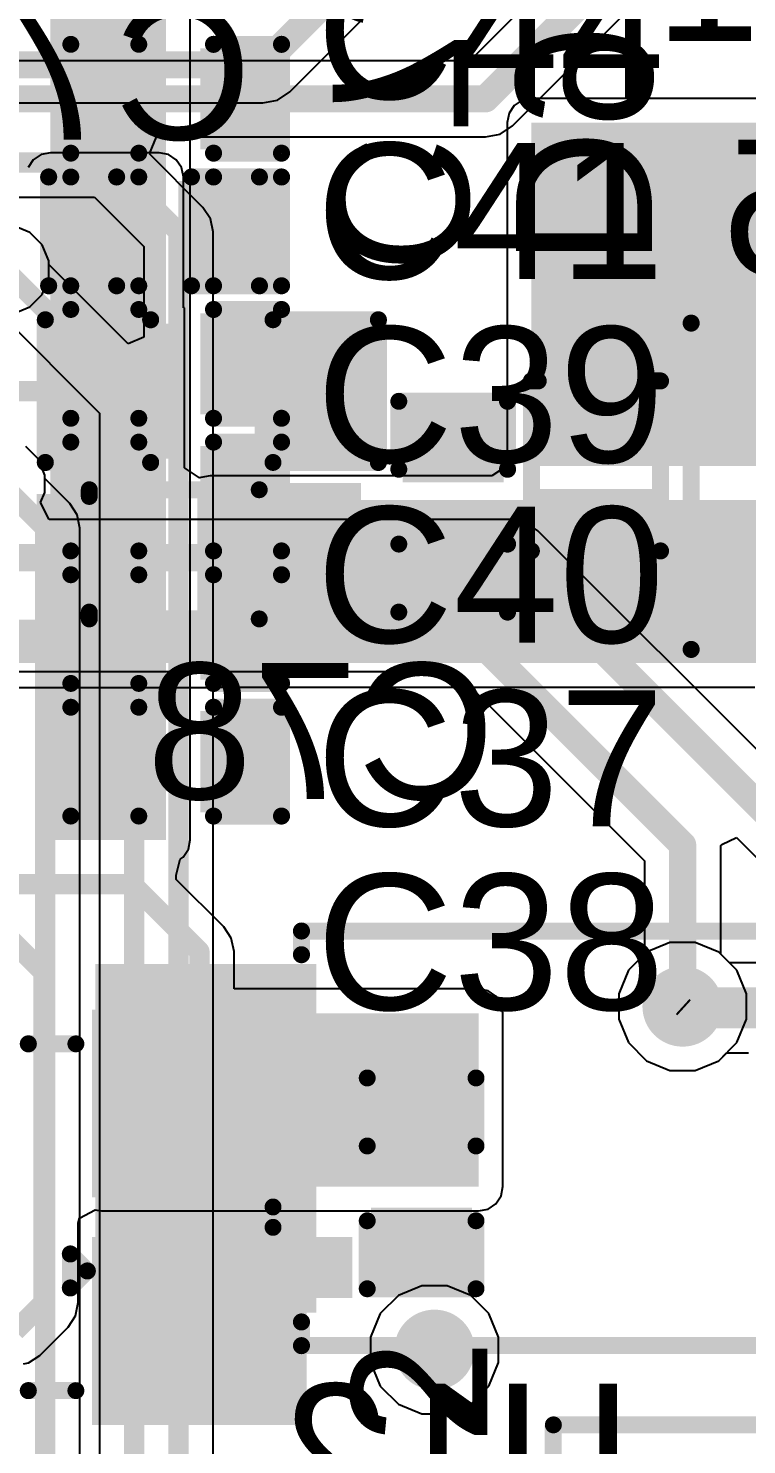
# Model space of a CAD drawing. Header units: inches. Extents: x 0 to 5376, y 0 to 5416.
# Drawn here: x 40.56 to 45.93, y 15.22 to 25.8 of the extents above; entities that cross this region are included whole.
import ezdxf

# ---------------------------------------------------------------- set-up
doc = ezdxf.new("R2010")
doc.units = ezdxf.units.IN
for name, color, linetype in [('Bottom Layer', 5, 'Continuous'), ('Bottom Overlay', 54, 'Continuous'), ('Bottom Paste', 16, 'Continuous'), ('Bottom Solder', 6, 'Continuous'), ('Layer 1', 16, 'Continuous'), ('Layer 2', 76, 'Continuous'), ('Top Layer', 1, 'Continuous'), ('Top Overlay', 2, 'Continuous'), ('Top Paste', 8, 'Continuous'), ('Top Solder', 216, 'Continuous'), ('Via Holes', 16, 'Continuous')]:
    doc.layers.add(name, color=color, linetype=linetype)
doc.styles.add('Arial', font='', dxfattribs={"height": 0.2})
doc.styles.get('Arial').set_extended_font_data('Arial')

msp = doc.modelspace()

# ---------------------------------------------------------------- hatches: boundary and pattern name
at = {"layer": 'Bottom Layer'}
for points in [[(49.784, 25.095), (44.323, 25.095), (44.323, 22.53), (49.784, 22.53)], [(41.542, 24.689), (40.729, 24.689), (40.729, 21.438), (41.542, 21.438)], [(40.805, 23.965), (40.805, 24.6), (41.262, 24.6), (41.262, 23.965)], [(41.745, 23.965), (41.745, 24.6), (42.202, 24.6), (42.202, 23.965)], [(41.554, 23.534), (41.554, 22.645), (40.792, 22.645), (40.792, 23.534)], [(43.078, 23.534), (43.078, 22.645), (42.316, 22.645), (42.316, 23.534)], [(45.606, 23.521), (46.495, 23.521), (46.495, 22.759), (45.606, 22.759)], [(45.156, 23.456), (45.156, 22.856), (44.456, 22.856), (44.456, 23.456)], [(44.056, 22.467), (43.421, 22.467), (43.421, 22.924), (44.056, 22.924)], [(44.641, 22.276), (41.923, 22.276), (41.923, 21.057), (44.641, 21.057)], [(47.892, 22.276), (44.323, 22.276), (44.323, 21.057), (47.892, 21.057)], [(45.156, 22.256), (45.156, 21.656), (44.456, 21.656), (44.456, 22.256)], [(40.729, 22.22), (41.329, 22.22), (41.329, 21.52), (40.729, 21.52)], [(41.929, 22.22), (42.529, 22.22), (42.529, 21.52), (41.929, 21.52)], [(44.056, 21.527), (43.421, 21.527), (43.421, 21.984), (44.056, 21.984)], [(45.606, 21.997), (46.495, 21.997), (46.495, 21.235), (45.606, 21.235)], [(41.165, 18.706), (42.615, 18.706), (42.615, 18.256), (41.165, 18.256)], [(41.165, 18.056), (42.615, 18.056), (42.615, 17.606), (41.165, 17.606)], [(41.165, 17.406), (42.615, 17.406), (42.615, 16.956), (41.165, 16.956)], [(41.165, 16.756), (42.615, 16.756), (42.615, 16.306), (41.165, 16.306)]]:
    msp.add_hatch(color=5, dxfattribs=at).paths.add_polyline_path(points)
h = msp.add_hatch(color=5, dxfattribs=at)
edge = h.paths.add_edge_path()
edge.add_arc((45.453, 18.491), 0.3, 0, 360)
h = msp.add_hatch(color=5, dxfattribs=at)
edge = h.paths.add_edge_path()
edge.add_arc((43.599, 15.926), 0.3, 0, 360)
at = {"layer": 'Bottom Overlay'}
for points in [[(42.289, 22.225), (43.051, 22.225), (43.051, 22.403), (42.289, 22.403)], [(42.569, 21.489), (43.051, 21.489), (43.051, 22.251), (42.569, 22.251)], [(44.272, 21.895), (44.272, 21.133), (44.45, 21.133), (44.45, 21.895)], [(45.161, 21.895), (45.161, 21.133), (45.339, 21.133), (45.339, 21.895)], [(44.425, 21.616), (44.425, 21.133), (45.187, 21.133), (45.187, 21.616)], [(42.289, 21.336), (43.051, 21.336), (43.051, 21.514), (42.289, 21.514)], [(42.706, 16.312), (42.986, 16.312), (42.986, 16.769), (42.706, 16.769)]]:
    msp.add_hatch(color=54, dxfattribs=at).paths.add_polyline_path(points)
at = {"layer": 'Bottom Paste'}
for points in [[(40.805, 23.965), (40.805, 24.6), (41.262, 24.6), (41.262, 23.965)], [(41.745, 23.965), (41.745, 24.6), (42.202, 24.6), (42.202, 23.965)], [(41.554, 23.534), (41.554, 22.645), (40.792, 22.645), (40.792, 23.534)], [(43.078, 23.534), (43.078, 22.645), (42.316, 22.645), (42.316, 23.534)], [(45.606, 23.521), (46.495, 23.521), (46.495, 22.759), (45.606, 22.759)], [(45.156, 23.456), (45.156, 22.856), (44.456, 22.856), (44.456, 23.456)], [(44.056, 22.467), (43.421, 22.467), (43.421, 22.924), (44.056, 22.924)], [(45.156, 22.256), (45.156, 21.656), (44.456, 21.656), (44.456, 22.256)], [(40.729, 22.22), (41.329, 22.22), (41.329, 21.52), (40.729, 21.52)], [(41.929, 22.22), (42.529, 22.22), (42.529, 21.52), (41.929, 21.52)], [(44.056, 21.527), (43.421, 21.527), (43.421, 21.984), (44.056, 21.984)], [(45.606, 21.997), (46.495, 21.997), (46.495, 21.235), (45.606, 21.235)], [(41.165, 18.706), (42.615, 18.706), (42.615, 18.256), (41.165, 18.256)], [(41.165, 18.056), (42.615, 18.056), (42.615, 17.606), (41.165, 17.606)], [(41.165, 17.406), (42.615, 17.406), (42.615, 16.956), (41.165, 16.956)], [(41.165, 16.756), (42.615, 16.756), (42.615, 16.306), (41.165, 16.306)]]:
    msp.add_hatch(color=16, dxfattribs=at).paths.add_polyline_path(points)
at = {"layer": 'Bottom Solder'}
for points in [[(40.745, 23.905), (40.745, 24.66), (41.322, 24.66), (41.322, 23.905)], [(41.685, 23.905), (41.685, 24.66), (42.262, 24.66), (42.262, 23.905)], [(45.504, 23.622), (46.596, 23.622), (46.596, 22.657), (45.504, 22.657)], [(41.614, 23.594), (41.614, 22.585), (40.732, 22.585), (40.732, 23.594)], [(43.138, 23.594), (43.138, 22.585), (42.256, 22.585), (42.256, 23.594)], [(45.257, 23.557), (45.257, 22.754), (44.354, 22.754), (44.354, 23.557)], [(44.116, 22.407), (43.361, 22.407), (43.361, 22.984), (44.116, 22.984)], [(45.257, 22.357), (45.257, 21.554), (44.354, 21.554), (44.354, 22.357)], [(40.627, 22.321), (41.43, 22.321), (41.43, 21.418), (40.627, 21.418)], [(41.827, 22.321), (42.63, 22.321), (42.63, 21.418), (41.827, 21.418)], [(44.116, 21.467), (43.361, 21.467), (43.361, 22.044), (44.116, 22.044)], [(45.504, 22.098), (46.596, 22.098), (46.596, 21.133), (45.504, 21.133)], [(41.064, 18.808), (42.717, 18.808), (42.717, 18.154), (41.064, 18.154)], [(41.064, 18.158), (42.717, 18.158), (42.717, 17.504), (41.064, 17.504)], [(41.064, 17.508), (42.717, 17.508), (42.717, 16.854), (41.064, 16.854)], [(41.064, 16.858), (42.717, 16.858), (42.717, 16.204), (41.064, 16.204)]]:
    msp.add_hatch(color=6, dxfattribs=at).paths.add_polyline_path(points)
at = {"layer": 'Layer 1'}
h = msp.add_hatch(color=16, dxfattribs=at)
edge = h.paths.add_edge_path()
edge.add_arc((45.453, 18.491), 0.3, 0, 360)
h = msp.add_hatch(color=16, dxfattribs=at)
edge = h.paths.add_edge_path()
edge.add_arc((43.599, 15.926), 0.3, 0, 360)
at = {"layer": 'Layer 2'}
h = msp.add_hatch(color=76, dxfattribs=at)
edge = h.paths.add_edge_path()
edge.add_arc((45.453, 18.491), 0.3, 0, 360)
h = msp.add_hatch(color=76, dxfattribs=at)
edge = h.paths.add_edge_path()
edge.add_arc((43.599, 15.926), 0.3, 0, 360)
at = {"layer": 'Top Layer'}
for points in [[(41.593, 29.032), (40.729, 29.032), (40.729, 19.736), (41.593, 19.736)], [(41.427, 25.591), (41.427, 24.956), (40.97, 24.956), (40.97, 25.591)], [(42.367, 25.591), (42.367, 24.956), (41.91, 24.956), (41.91, 25.591)], [(41.427, 24.6), (41.427, 23.965), (40.97, 23.965), (40.97, 24.6)], [(42.367, 24.6), (42.367, 23.965), (41.91, 23.965), (41.91, 24.6)], [(41.427, 23.61), (41.427, 22.975), (40.97, 22.975), (40.97, 23.61)], [(42.367, 23.61), (42.367, 22.975), (41.91, 22.975), (41.91, 23.61)], [(41.427, 22.619), (41.427, 21.984), (40.97, 21.984), (40.97, 22.619)], [(42.367, 22.619), (42.367, 21.984), (41.91, 21.984), (41.91, 22.619)], [(41.427, 21.629), (41.427, 20.994), (40.97, 20.994), (40.97, 21.629)], [(42.367, 21.629), (42.367, 20.994), (41.91, 20.994), (41.91, 21.629)], [(41.427, 20.638), (41.427, 20.003), (40.97, 20.003), (40.97, 20.638)], [(42.367, 20.638), (42.367, 20.003), (41.91, 20.003), (41.91, 20.638)], [(43.929, 18.441), (41.11, 18.441), (41.11, 17.145), (43.929, 17.145)], [(42.542, 17.167), (41.142, 17.167), (41.142, 18.367), (42.542, 18.367)], [(43.185, 17.868), (43.82, 17.868), (43.82, 17.411), (43.185, 17.411)], [(43.185, 16.929), (43.82, 16.929), (43.82, 16.471), (43.185, 16.471)], [(42.542, 15.467), (41.142, 15.467), (41.142, 16.667), (42.542, 16.667)]]:
    msp.add_hatch(color=1, dxfattribs=at).paths.add_polyline_path(points)
h = msp.add_hatch(color=1, dxfattribs=at)
edge = h.paths.add_edge_path()
edge.add_arc((45.453, 18.491), 0.3, 0, 360)
h = msp.add_hatch(color=1, dxfattribs=at)
edge = h.paths.add_edge_path()
edge.add_arc((43.599, 15.926), 0.3, 0, 360)
at = {"layer": 'Top Paste'}
for points in [[(41.427, 25.591), (41.427, 24.956), (40.97, 24.956), (40.97, 25.591)], [(42.367, 25.591), (42.367, 24.956), (41.91, 24.956), (41.91, 25.591)], [(41.427, 24.6), (41.427, 23.965), (40.97, 23.965), (40.97, 24.6)], [(42.367, 24.6), (42.367, 23.965), (41.91, 23.965), (41.91, 24.6)], [(41.427, 23.61), (41.427, 22.975), (40.97, 22.975), (40.97, 23.61)], [(42.367, 23.61), (42.367, 22.975), (41.91, 22.975), (41.91, 23.61)], [(41.427, 22.619), (41.427, 21.984), (40.97, 21.984), (40.97, 22.619)], [(42.367, 22.619), (42.367, 21.984), (41.91, 21.984), (41.91, 22.619)], [(41.427, 21.629), (41.427, 20.994), (40.97, 20.994), (40.97, 21.629)], [(42.367, 21.629), (42.367, 20.994), (41.91, 20.994), (41.91, 21.629)], [(41.427, 20.638), (41.427, 20.003), (40.97, 20.003), (40.97, 20.638)], [(42.367, 20.638), (42.367, 20.003), (41.91, 20.003), (41.91, 20.638)], [(42.542, 17.167), (41.142, 17.167), (41.142, 18.367), (42.542, 18.367)], [(43.185, 17.868), (43.82, 17.868), (43.82, 17.411), (43.185, 17.411)], [(43.185, 16.929), (43.82, 16.929), (43.82, 16.471), (43.185, 16.471)], [(42.542, 15.467), (41.142, 15.467), (41.142, 16.667), (42.542, 16.667)]]:
    msp.add_hatch(color=8, dxfattribs=at).paths.add_polyline_path(points)
at = {"layer": 'Top Solder'}
for points in [[(41.487, 25.651), (41.487, 24.896), (40.91, 24.896), (40.91, 25.651)], [(42.427, 25.651), (42.427, 24.896), (41.85, 24.896), (41.85, 25.651)], [(41.487, 24.66), (41.487, 23.905), (40.91, 23.905), (40.91, 24.66)], [(42.427, 24.66), (42.427, 23.905), (41.85, 23.905), (41.85, 24.66)], [(41.487, 23.67), (41.487, 22.915), (40.91, 22.915), (40.91, 23.67)], [(42.427, 23.67), (42.427, 22.915), (41.85, 22.915), (41.85, 23.67)], [(41.487, 22.679), (41.487, 21.924), (40.91, 21.924), (40.91, 22.679)], [(42.427, 22.679), (42.427, 21.924), (41.85, 21.924), (41.85, 22.679)], [(41.487, 21.689), (41.487, 20.934), (40.91, 20.934), (40.91, 21.689)], [(42.427, 21.689), (42.427, 20.934), (41.85, 20.934), (41.85, 21.689)], [(41.487, 20.698), (41.487, 19.943), (40.91, 19.943), (40.91, 20.698)], [(42.427, 20.698), (42.427, 19.943), (41.85, 19.943), (41.85, 20.698)], [(42.643, 17.065), (41.04, 17.065), (41.04, 18.468), (42.643, 18.468)], [(43.125, 17.928), (43.88, 17.928), (43.88, 17.351), (43.125, 17.351)], [(43.125, 16.989), (43.88, 16.989), (43.88, 16.411), (43.125, 16.411)], [(42.643, 15.365), (41.04, 15.365), (41.04, 16.768), (42.643, 16.768)]]:
    msp.add_hatch(color=216, dxfattribs=at).paths.add_polyline_path(points)
at = {"layer": 'Via Holes'}
h = msp.add_hatch(color=7, dxfattribs=at)
edge = h.paths.add_edge_path()
edge.add_arc((45.453, 18.491), 0.15, 0, 360)
h = msp.add_hatch(color=7, dxfattribs=at)
edge = h.paths.add_edge_path()
edge.add_arc((43.599, 15.926), 0.15, 0, 360)

# ---------------------------------------------------------------- linework, layer by layer
at = {"layer": 'Bottom Layer'}
for p, q in [((44.195, 25.223), (44.156, 25.165)), ((44.254, 25.263), (44.195, 25.223)), ((44.323, 25.276), (44.254, 25.263)), ((49.741, 25.276), (44.323, 25.276)), ((44.156, 25.165), (44.142, 25.095)), ((44.142, 25.095), (44.142, 22.53)), ((40.729, 24.87), (40.66, 24.857)), ((41.542, 24.87), (40.729, 24.87)), ((41.611, 24.857), (41.542, 24.87)), ((40.601, 24.817), (40.562, 24.759)), ((40.66, 24.857), (40.601, 24.817)), ((41.67, 24.817), (41.611, 24.857)), ((41.709, 24.759), (41.67, 24.817)), ((41.723, 24.689), (41.709, 24.759)), ((41.723, 23.711), (41.723, 24.689)), ((41.732, 23.711), (41.723, 23.711)), ((41.732, 22.517), (41.732, 23.711)), ((41.732, 22.515), (41.732, 22.517)), ((41.844, 22.442), (41.732, 22.515)), ((41.85, 22.441), (41.844, 22.442)), ((41.853, 22.443), (41.85, 22.441)), ((41.923, 22.457), (41.853, 22.443)), ((44.027, 22.457), (41.923, 22.457)), ((44.142, 22.53), (44.027, 22.457)), ((40.461, 20.874), (41.923, 20.874)), ((41.923, 20.874), (41.93, 20.876)), ((41.93, 20.876), (45.993, 20.876)), ((45.358, 18.969), (45.183, 18.896)), ((45.548, 18.969), (45.358, 18.969)), ((45.724, 18.896), (45.548, 18.969)), ((45.183, 18.896), (45.048, 18.762)), ((45.803, 18.818), (45.724, 18.896)), ((45.048, 18.762), (44.976, 18.586)), ((46.887, 18.818), (45.803, 18.818)), ((44.976, 18.586), (44.976, 18.396)), ((44.976, 18.396), (45.048, 18.221)), ((45.048, 18.221), (45.183, 18.086)), ((45.724, 18.086), (45.782, 18.144)), ((45.782, 18.144), (45.945, 18.144)), ((45.183, 18.086), (45.358, 18.014)), ((45.358, 18.014), (45.548, 18.014)), ((45.548, 18.014), (45.724, 18.086))]:
    msp.add_line(p, q, dxfattribs=at)
for points, const_width in [([(40.329, 23.089), (41.173, 23.089)], 0.152), ([(40.221, 21.133), (41.923, 21.133)], 0.152), ([(45.464, 18.481), (47.79, 18.481)], 0.305), ([(45.453, 18.491), (45.464, 18.481)], 0.152)]:
    msp.add_lwpolyline(points, dxfattribs=dict(at, const_width=const_width))
for points, const_width in [([(41.135, 23.089, 1), (41.212, 23.089, 1)], 0.0762), ([(41.885, 21.133, 1), (41.961, 21.133, 1)], 0.0762), ([(45.388, 18.481, 1), (45.54, 18.481, 1)], 0.152), ([(45.415, 18.491, 1), (45.491, 18.491, 1)], 0.0762), ([(45.426, 18.481, 1), (45.502, 18.481, 1)], 0.0762)]:
    msp.add_lwpolyline(points, format="xyb", close=True, dxfattribs=dict(at, const_width=const_width))
at = {"layer": 'Bottom Overlay', "const_width": 0.127}
for points in [[(40.716, 24.689), (41.224, 24.689)], [(40.716, 23.876), (40.716, 24.689)], [(41.783, 24.689), (42.291, 24.689)], [(42.291, 23.876), (42.291, 24.689)], [(40.716, 23.876), (41.224, 23.876)], [(41.783, 23.876), (42.291, 23.876)], [(40.691, 22.556), (40.691, 23.622)], [(40.691, 23.622), (41.478, 23.622)], [(42.393, 23.622), (43.18, 23.622)], [(43.18, 22.556), (43.18, 23.622)], [(45.517, 21.159), (45.517, 23.597)], [(45.517, 23.597), (46.584, 23.597)], [(44.323, 21.895), (44.323, 23.165)], [(44.324, 23.165), (44.374, 23.165)], [(45.237, 23.165), (45.287, 23.165)], [(45.288, 21.895), (45.288, 23.165)], [(43.332, 22.505), (43.332, 23.013)], [(43.332, 23.013), (44.145, 23.013)], [(44.145, 22.505), (44.145, 23.013)], [(40.691, 22.556), (41.478, 22.556)], [(42.393, 22.556), (43.18, 22.556)], [(41.019, 22.352), (42.289, 22.352)], [(41.019, 22.302), (41.019, 22.352)], [(43.332, 21.438), (43.332, 21.946)], [(44.145, 21.438), (44.145, 21.946)], [(41.019, 21.388), (41.019, 21.438)], [(43.332, 21.438), (44.145, 21.438)], [(41.019, 21.387), (42.289, 21.387)], [(45.517, 21.159), (46.584, 21.159)], [(42.605, 19.055), (47.075, 19.055)], [(42.605, 18.878), (42.605, 19.055)], [(40.878, 16.388), (40.878, 16.642)], [(40.878, 16.642), (41.005, 16.515)], [(40.878, 16.388), (41.005, 16.515)], [(42.605, 15.957), (42.605, 16.134)], [(42.605, 15.957), (47.075, 15.957)]]:
    msp.add_lwpolyline(points, dxfattribs=at)
at = {"layer": 'Bottom Overlay', "const_width": 0.0635}
for points in [[(40.684, 24.689, 1), (40.748, 24.689, 1)], [(40.684, 24.689, 1), (40.748, 24.689, 1)], [(41.192, 24.689, 1), (41.256, 24.689, 1)], [(41.751, 24.689, 1), (41.815, 24.689, 1)], [(42.259, 24.689, 1), (42.323, 24.689, 1)], [(42.259, 24.689, 1), (42.323, 24.689, 1)], [(40.684, 23.876, 1), (40.748, 23.876, 1)], [(40.684, 23.876, 1), (40.748, 23.876, 1)], [(41.192, 23.876, 1), (41.256, 23.876, 1)], [(41.751, 23.876, 1), (41.815, 23.876, 1)], [(42.259, 23.876, 1), (42.323, 23.876, 1)], [(42.259, 23.876, 1), (42.323, 23.876, 1)], [(40.659, 23.622, 1), (40.723, 23.622, 1)], [(40.659, 23.622, 1), (40.723, 23.622, 1)], [(41.446, 23.622, 1), (41.51, 23.622, 1)], [(42.361, 23.622, 1), (42.424, 23.622, 1)], [(43.148, 23.622, 1), (43.212, 23.622, 1)], [(43.148, 23.622, 1), (43.212, 23.622, 1)], [(45.485, 23.597, 1), (45.549, 23.597, 1)], [(45.485, 23.597, 1), (45.549, 23.597, 1)], [(44.291, 23.165, 1), (44.355, 23.165, 1)], [(44.292, 23.165, 1), (44.356, 23.165, 1)], [(44.342, 23.165, 1), (44.406, 23.165, 1)], [(45.206, 23.165, 1), (45.269, 23.165, 1)], [(45.256, 23.165, 1), (45.319, 23.165, 1)], [(45.256, 23.165, 1), (45.32, 23.165, 1)], [(43.301, 23.013, 1), (43.364, 23.013, 1)], [(43.301, 23.013, 1), (43.364, 23.013, 1)], [(44.113, 23.013, 1), (44.177, 23.013, 1)], [(44.113, 23.013, 1), (44.177, 23.013, 1)], [(40.659, 22.556, 1), (40.723, 22.556, 1)], [(40.659, 22.556, 1), (40.723, 22.556, 1)], [(41.446, 22.556, 1), (41.51, 22.556, 1)], [(42.361, 22.556, 1), (42.424, 22.556, 1)], [(43.148, 22.556, 1), (43.212, 22.556, 1)], [(43.148, 22.556, 1), (43.212, 22.556, 1)], [(43.301, 22.505, 1), (43.364, 22.505, 1)], [(44.113, 22.505, 1), (44.177, 22.505, 1)], [(40.988, 22.352, 1), (41.051, 22.352, 1)], [(40.988, 22.352, 1), (41.051, 22.352, 1)], [(40.988, 22.302, 1), (41.051, 22.302, 1)], [(42.258, 22.352, 1), (42.321, 22.352, 1)], [(43.301, 21.946, 1), (43.364, 21.946, 1)], [(44.113, 21.946, 1), (44.177, 21.946, 1)], [(44.291, 21.895, 1), (44.355, 21.895, 1)], [(45.256, 21.895, 1), (45.32, 21.895, 1)], [(40.988, 21.438, 1), (41.051, 21.438, 1)], [(43.301, 21.438, 1), (43.364, 21.438, 1)], [(43.301, 21.438, 1), (43.364, 21.438, 1)], [(44.113, 21.438, 1), (44.177, 21.438, 1)], [(44.113, 21.438, 1), (44.177, 21.438, 1)], [(40.988, 21.388, 1), (41.051, 21.388, 1)], [(40.988, 21.387, 1), (41.051, 21.387, 1)], [(42.258, 21.387, 1), (42.321, 21.387, 1)], [(45.485, 21.159, 1), (45.549, 21.159, 1)], [(45.485, 21.159, 1), (45.549, 21.159, 1)], [(42.573, 19.055, 1), (42.637, 19.055, 1)], [(42.573, 19.055, 1), (42.637, 19.055, 1)], [(42.573, 18.878, 1), (42.637, 18.878, 1)], [(40.846, 16.642, 1), (40.91, 16.642, 1)], [(40.846, 16.642, 1), (40.91, 16.642, 1)], [(40.973, 16.515, 1), (41.037, 16.515, 1)], [(40.973, 16.515, 1), (41.037, 16.515, 1)], [(40.846, 16.388, 1), (40.91, 16.388, 1)], [(40.846, 16.388, 1), (40.91, 16.388, 1)], [(42.573, 16.134, 1), (42.637, 16.134, 1)], [(42.573, 15.957, 1), (42.637, 15.957, 1)], [(42.573, 15.957, 1), (42.637, 15.957, 1)]]:
    msp.add_lwpolyline(points, format="xyb", close=True, dxfattribs=at)
at = {"layer": 'Layer 1'}
for p, q in [((44.722, 26.417), (43.862, 25.558)), ((44.182, 25.072), (45.124, 26.015)), ((43.862, 25.558), (36.491, 25.558)), ((41.469, 24.862), (41.521, 24.989)), ((41.521, 24.989), (43.98, 24.989)), ((43.98, 24.989), (44.089, 25.01)), ((43.98, 24.989), (43.98, 24.989)), ((44.089, 25.01), (44.182, 25.072)), ((41.869, 24.461), (41.469, 24.862)), ((39.364, 24.538), (41.059, 24.538)), ((41.059, 24.538), (41.427, 24.17)), ((41.925, 24.377), (41.869, 24.461)), ((41.945, 24.278), (41.925, 24.377)), ((40.575, 24.275), (40.455, 24.325)), ((40.668, 24.183), (40.575, 24.275)), ((41.945, 12.224), (41.945, 24.278)), ((40.718, 24.062), (40.668, 24.183)), ((41.427, 24.17), (41.427, 23.492)), ((40.718, 24.036), (40.718, 24.062)), ((41.31, 23.443), (40.718, 24.036)), ((40.351, 23.669), (41.097, 22.924)), ((41.427, 23.492), (41.31, 23.443)), ((41.097, 22.924), (41.097, 11.771)), ((40.638, 22.583), (40.545, 22.675)), ((40.688, 22.462), (40.638, 22.583)), ((40.688, 22.436), (40.688, 22.462)), ((40.874, 22.249), (40.688, 22.436)), ((40.93, 22.165), (40.874, 22.249)), ((40.95, 22.066), (40.93, 22.165)), ((40.95, 12.056), (40.95, 22.066)), ((45.358, 18.969), (45.183, 18.896)), ((45.548, 18.969), (45.358, 18.969)), ((45.724, 18.896), (45.548, 18.969)), ((45.183, 18.896), (45.048, 18.762)), ((45.858, 18.762), (45.724, 18.896)), ((45.048, 18.762), (44.976, 18.586)), ((45.931, 18.586), (45.858, 18.762)), ((44.976, 18.586), (44.976, 18.396)), ((45.931, 18.396), (45.931, 18.586)), ((44.976, 18.396), (45.048, 18.221)), ((45.858, 18.221), (45.931, 18.396)), ((45.048, 18.221), (45.183, 18.086)), ((45.724, 18.086), (45.858, 18.221)), ((45.183, 18.086), (45.358, 18.014)), ((45.358, 18.014), (45.548, 18.014)), ((45.548, 18.014), (45.724, 18.086))]:
    msp.add_line(p, q, dxfattribs=at)
for points, const_width in [([(43.98, 25.273), (45.199, 26.492)], 0.203), ([(34.938, 25.273), (43.98, 25.273)], 0.203), ([(39.16, 24.797), (41.167, 24.797)], 0.152), ([(41.167, 24.797), (41.686, 24.278)], 0.152), ([(41.686, 10.673), (41.686, 24.278)], 0.152), ([(40.39, 23.997), (41.356, 23.031)], 0.152), ([(41.356, 11.663), (41.356, 23.031)], 0.152), ([(40.36, 22.397), (40.691, 22.066)], 0.152), ([(40.691, 12.056), (40.691, 22.066)], 0.152)]:
    msp.add_lwpolyline(points, dxfattribs=dict(at, const_width=const_width))
for points, const_width in [([(43.93, 25.273, 1), (44.031, 25.273, 1)], 0.102), ([(43.93, 25.273, 1), (44.031, 25.273, 1)], 0.102), ([(41.128, 24.797, 1), (41.205, 24.797, 1)], 0.0762), ([(41.128, 24.797, 1), (41.205, 24.797, 1)], 0.0762), ([(41.648, 24.278, 1), (41.724, 24.278, 1)], 0.0762), ([(41.648, 24.278, 1), (41.724, 24.278, 1)], 0.0762), ([(41.318, 23.031, 1), (41.394, 23.031, 1)], 0.0762), ([(41.318, 23.031, 1), (41.394, 23.031, 1)], 0.0762), ([(40.653, 22.066, 1), (40.729, 22.066, 1)], 0.0762), ([(40.653, 22.066, 1), (40.729, 22.066, 1)], 0.0762)]:
    msp.add_lwpolyline(points, format="xyb", close=True, dxfattribs=dict(at, const_width=const_width))
at = {"layer": 'Layer 2'}
for p, q in [((42.518, 25.326), (44.499, 27.307)), ((42.425, 25.264), (42.518, 25.326)), ((39.274, 25.242), (42.316, 25.242)), ((42.316, 25.242), (42.425, 25.264)), ((42.316, 25.242), (42.316, 25.242)), ((40.575, 24.275), (40.455, 24.325)), ((40.668, 24.183), (40.575, 24.275)), ((40.718, 24.062), (40.668, 24.183)), ((40.718, 23.932), (40.718, 24.062)), ((40.668, 23.812), (40.718, 23.932)), ((40.575, 23.719), (40.668, 23.812)), ((40.455, 23.669), (40.575, 23.719)), ((40.638, 22.583), (40.545, 22.675)), ((40.688, 22.462), (40.638, 22.583)), ((40.688, 22.332), (40.688, 22.462)), ((40.656, 22.256), (40.688, 22.332)), ((40.721, 22.129), (40.656, 22.256)), ((44.17, 22.129), (40.721, 22.129)), ((44.279, 22.107), (44.17, 22.129)), ((44.17, 22.129), (44.17, 22.129)), ((44.372, 22.046), (44.279, 22.107)), ((46.671, 19.747), (44.372, 22.046)), ((39.478, 20.994), (43.754, 20.994)), ((43.754, 20.994), (45.169, 19.58)), ((45.738, 19.694), (45.747, 19.702)), ((45.738, 18.882), (45.738, 19.694)), ((45.747, 19.702), (45.856, 19.755)), ((45.856, 19.755), (46.185, 19.427)), ((45.169, 19.58), (45.169, 18.882)), ((45.169, 18.882), (45.048, 18.762)), ((45.858, 18.762), (45.738, 18.882)), ((45.048, 18.762), (44.976, 18.586)), ((45.931, 18.586), (45.858, 18.762)), ((44.976, 18.586), (44.976, 18.396)), ((45.931, 18.396), (45.931, 18.586)), ((44.976, 18.396), (45.048, 18.221)), ((45.858, 18.221), (45.931, 18.396)), ((45.048, 18.221), (45.183, 18.086)), ((45.724, 18.086), (45.858, 18.221)), ((45.183, 18.086), (45.358, 18.014)), ((45.358, 18.014), (45.548, 18.014)), ((45.548, 18.014), (45.724, 18.086)), ((43.504, 16.404), (43.329, 16.331)), ((43.694, 16.404), (43.504, 16.404)), ((43.87, 16.331), (43.694, 16.404)), ((43.329, 16.331), (43.194, 16.197)), ((44.004, 16.197), (43.87, 16.331)), ((43.194, 16.197), (43.121, 16.021)), ((44.077, 16.021), (44.004, 16.197)), ((43.121, 16.021), (43.121, 15.831)), ((44.077, 15.831), (44.077, 16.021)), ((43.121, 15.831), (43.194, 15.655)), ((44.004, 15.655), (44.077, 15.831)), ((43.194, 15.655), (43.329, 15.521)), ((43.87, 15.521), (44.004, 15.655)), ((43.329, 15.521), (43.504, 15.448)), ((43.694, 15.448), (43.87, 15.521)), ((43.504, 15.448), (43.694, 15.448))]:
    msp.add_line(p, q, dxfattribs=at)
at = {"layer": 'Layer 2', "const_width": 0.203}
for points in [[(42.316, 25.527), (44.298, 27.508)], [(37.516, 25.527), (42.316, 25.527)], [(39.713, 21.844), (44.17, 21.844)], [(44.17, 21.844), (46.469, 19.545)], [(39.478, 21.279), (43.872, 21.279)], [(43.872, 21.279), (45.453, 19.698)], [(45.453, 18.491), (45.453, 19.698)]]:
    msp.add_lwpolyline(points, dxfattribs=at)
at = {"layer": 'Layer 2', "const_width": 0.102}
for points in [[(42.266, 25.527, 1), (42.367, 25.527, 1)], [(42.266, 25.527, 1), (42.367, 25.527, 1)], [(44.12, 21.844, 1), (44.221, 21.844, 1)], [(44.12, 21.844, 1), (44.221, 21.844, 1)], [(43.822, 21.279, 1), (43.923, 21.279, 1)], [(43.822, 21.279, 1), (43.923, 21.279, 1)], [(45.403, 19.698, 1), (45.504, 19.698, 1)], [(45.403, 19.698, 1), (45.504, 19.698, 1)], [(45.403, 18.491, 1), (45.504, 18.491, 1)]]:
    msp.add_lwpolyline(points, format="xyb", close=True, dxfattribs=at)
at = {"layer": 'Top Layer'}
for p, q in [((41.774, 19.736), (41.774, 28.622)), ((41.76, 19.667), (41.774, 19.736)), ((41.668, 19.473), (41.698, 19.593)), ((41.698, 19.593), (41.721, 19.608)), ((41.721, 19.608), (41.76, 19.667)), ((41.67, 19.441), (41.668, 19.473)), ((42.025, 19.086), (41.67, 19.441)), ((42.081, 19.002), (42.025, 19.086)), ((42.101, 18.903), (42.081, 19.002)), ((45.358, 18.969), (45.183, 18.896)), ((45.548, 18.969), (45.358, 18.969)), ((45.724, 18.896), (45.548, 18.969)), ((42.101, 18.622), (42.101, 18.903)), ((45.183, 18.896), (45.048, 18.762)), ((45.858, 18.762), (45.724, 18.896)), ((45.048, 18.762), (44.976, 18.586)), ((45.931, 18.586), (45.858, 18.762)), ((43.929, 18.622), (42.101, 18.622)), ((43.999, 18.608), (43.929, 18.622)), ((44.058, 18.569), (43.999, 18.608)), ((44.097, 18.51), (44.058, 18.569)), ((44.976, 18.586), (44.976, 18.396)), ((45.931, 18.396), (45.931, 18.586)), ((44.111, 18.441), (44.097, 18.51)), ((44.111, 17.145), (44.111, 18.441)), ((44.976, 18.396), (45.048, 18.221)), ((45.858, 18.221), (45.931, 18.396)), ((45.048, 18.221), (45.183, 18.086)), ((45.724, 18.086), (45.858, 18.221)), ((45.183, 18.086), (45.358, 18.014)), ((45.358, 18.014), (45.548, 18.014)), ((45.548, 18.014), (45.724, 18.086)), ((44.097, 17.076), (44.111, 17.145)), ((44.058, 17.017), (44.097, 17.076)), ((40.946, 16.91), (41.064, 16.973)), ((41.064, 16.973), (41.11, 16.964)), ((41.11, 16.964), (43.929, 16.964)), ((43.929, 16.964), (43.999, 16.978)), ((43.999, 16.978), (44.058, 17.017)), ((40.937, 16.873), (40.946, 16.91)), ((40.937, 16.279), (40.937, 16.873)), ((40.917, 16.18), (40.937, 16.279)), ((40.649, 15.884), (40.861, 16.096)), ((40.861, 16.096), (40.917, 16.18)), ((40.565, 15.828), (40.649, 15.884)), ((40.529, 15.82), (40.565, 15.828))]:
    msp.add_line(p, q, dxfattribs=at)
at = {"layer": 'Top Layer', "const_width": 0.152}
for points in [[(38.307, 19.406), (41.339, 19.406)], [(41.339, 19.406), (41.842, 18.903)], [(40.424, 18.999), (40.678, 18.745)], [(41.842, 17.767), (41.842, 18.903)], [(40.678, 16.279), (40.678, 18.745)], [(41.842, 17.767), (43.503, 17.767)], [(40.466, 16.067), (40.678, 16.279)]]:
    msp.add_lwpolyline(points, dxfattribs=at)
at = {"layer": 'Top Layer', "const_width": 0.0762}
for points in [[(41.301, 19.406, 1), (41.377, 19.406, 1)], [(41.301, 19.406, 1), (41.377, 19.406, 1)], [(41.804, 18.903, 1), (41.88, 18.903, 1)], [(41.804, 18.903, 1), (41.88, 18.903, 1)], [(40.64, 18.745, 1), (40.716, 18.745, 1)], [(40.64, 18.745, 1), (40.716, 18.745, 1)], [(41.804, 17.767, 1), (41.88, 17.767, 1)], [(41.804, 17.767, 1), (41.88, 17.767, 1)], [(43.465, 17.767, 1), (43.541, 17.767, 1)], [(40.64, 16.279, 1), (40.716, 16.279, 1)], [(40.64, 16.279, 1), (40.716, 16.279, 1)]]:
    msp.add_lwpolyline(points, format="xyb", close=True, dxfattribs=at)
at = {"layer": 'Top Overlay'}
for points, const_width in [([(40.881, 24.867), (40.881, 25.68)], 0.127), ([(40.881, 25.68), (41.389, 25.68)], 0.127), ([(41.948, 25.68), (42.456, 25.68)], 0.127), ([(42.456, 24.867), (42.456, 25.68)], 0.127), ([(40.881, 24.867), (41.389, 24.867)], 0.127), ([(41.948, 24.867), (42.456, 24.867)], 0.127), ([(40.881, 23.876), (40.881, 24.689)], 0.127), ([(40.881, 24.689), (41.389, 24.689)], 0.127), ([(41.948, 24.689), (42.456, 24.689)], 0.127), ([(42.456, 23.876), (42.456, 24.689)], 0.127), ([(40.881, 23.876), (41.389, 23.876)], 0.127), ([(41.948, 23.876), (42.456, 23.876)], 0.127), ([(40.881, 22.886), (40.881, 23.699)], 0.127), ([(40.881, 23.699), (41.389, 23.699)], 0.127), ([(41.948, 23.699), (42.456, 23.699)], 0.127), ([(42.456, 22.886), (42.456, 23.699)], 0.127), ([(40.881, 22.886), (41.389, 22.886)], 0.127), ([(41.948, 22.886), (42.456, 22.886)], 0.127), ([(40.881, 21.895), (40.881, 22.708)], 0.127), ([(40.881, 22.708), (41.389, 22.708)], 0.127), ([(41.948, 22.708), (42.456, 22.708)], 0.127), ([(42.456, 21.895), (42.456, 22.708)], 0.127), ([(40.881, 21.895), (41.389, 21.895)], 0.127), ([(41.948, 21.895), (42.456, 21.895)], 0.127), ([(40.881, 20.905), (40.881, 21.717)], 0.127), ([(40.881, 21.717), (41.389, 21.717)], 0.127), ([(41.948, 21.717), (42.456, 21.717)], 0.127), ([(42.456, 20.905), (42.456, 21.717)], 0.127), ([(40.881, 20.905), (41.389, 20.905)], 0.127), ([(41.948, 20.905), (42.456, 20.905)], 0.127), ([(40.881, 19.914), (40.881, 20.727)], 0.127), ([(40.881, 20.727), (41.389, 20.727)], 0.127), ([(41.948, 20.727), (42.456, 20.727)], 0.127), ([(42.456, 19.914), (42.456, 20.727)], 0.127), ([(40.881, 19.914), (41.389, 19.914)], 0.127), ([(41.948, 19.914), (42.456, 19.914)], 0.127), ([(40.564, 18.212), (40.919, 18.212)], 0.127), ([(42.723, 17.78), (42.875, 17.933)], 0.2), ([(42.875, 17.628), (42.875, 17.933)], 0.2), ([(43.096, 17.957), (43.909, 17.957)], 0.127), ([(43.096, 17.449), (43.096, 17.957)], 0.127), ([(43.909, 17.449), (43.909, 17.957)], 0.127), ([(42.723, 17.78), (42.875, 17.628)], 0.2), ([(42.393, 16.841), (42.393, 16.993)], 0.127), ([(43.096, 16.382), (43.096, 16.89)], 0.127), ([(43.909, 16.382), (43.909, 16.89)], 0.127), ([(43.096, 16.382), (43.909, 16.382)], 0.127), ([(40.564, 15.621), (40.919, 15.621)], 0.127), ([(44.487, 14.716), (44.487, 15.365)], 0.127), ([(44.487, 15.365), (46.505, 15.365)], 0.127)]:
    msp.add_lwpolyline(points, dxfattribs=dict(at, const_width=const_width))
for points, const_width in [([(40.85, 25.68, 1), (40.913, 25.68, 1)], 0.0635), ([(40.85, 25.68, 1), (40.913, 25.68, 1)], 0.0635), ([(41.358, 25.68, 1), (41.421, 25.68, 1)], 0.0635), ([(41.916, 25.68, 1), (41.98, 25.68, 1)], 0.0635), ([(42.424, 25.68, 1), (42.488, 25.68, 1)], 0.0635), ([(42.424, 25.68, 1), (42.488, 25.68, 1)], 0.0635), ([(40.85, 24.867, 1), (40.913, 24.867, 1)], 0.0635), ([(40.85, 24.867, 1), (40.913, 24.867, 1)], 0.0635), ([(41.358, 24.867, 1), (41.421, 24.867, 1)], 0.0635), ([(41.916, 24.867, 1), (41.98, 24.867, 1)], 0.0635), ([(42.424, 24.867, 1), (42.488, 24.867, 1)], 0.0635), ([(42.424, 24.867, 1), (42.488, 24.867, 1)], 0.0635), ([(40.85, 24.689, 1), (40.913, 24.689, 1)], 0.0635), ([(40.85, 24.689, 1), (40.913, 24.689, 1)], 0.0635), ([(41.358, 24.689, 1), (41.421, 24.689, 1)], 0.0635), ([(41.916, 24.689, 1), (41.98, 24.689, 1)], 0.0635), ([(42.424, 24.689, 1), (42.488, 24.689, 1)], 0.0635), ([(42.424, 24.689, 1), (42.488, 24.689, 1)], 0.0635), ([(40.85, 23.876, 1), (40.913, 23.876, 1)], 0.0635), ([(40.85, 23.876, 1), (40.913, 23.876, 1)], 0.0635), ([(41.358, 23.876, 1), (41.421, 23.876, 1)], 0.0635), ([(41.916, 23.876, 1), (41.98, 23.876, 1)], 0.0635), ([(42.424, 23.876, 1), (42.488, 23.876, 1)], 0.0635), ([(42.424, 23.876, 1), (42.488, 23.876, 1)], 0.0635), ([(40.85, 23.699, 1), (40.913, 23.699, 1)], 0.0635), ([(40.85, 23.699, 1), (40.913, 23.699, 1)], 0.0635), ([(41.358, 23.699, 1), (41.421, 23.699, 1)], 0.0635), ([(41.916, 23.699, 1), (41.98, 23.699, 1)], 0.0635), ([(42.424, 23.699, 1), (42.488, 23.699, 1)], 0.0635), ([(42.424, 23.699, 1), (42.488, 23.699, 1)], 0.0635), ([(40.85, 22.886, 1), (40.913, 22.886, 1)], 0.0635), ([(40.85, 22.886, 1), (40.913, 22.886, 1)], 0.0635), ([(41.358, 22.886, 1), (41.421, 22.886, 1)], 0.0635), ([(41.916, 22.886, 1), (41.98, 22.886, 1)], 0.0635), ([(42.424, 22.886, 1), (42.488, 22.886, 1)], 0.0635), ([(42.424, 22.886, 1), (42.488, 22.886, 1)], 0.0635), ([(40.85, 22.708, 1), (40.913, 22.708, 1)], 0.0635), ([(40.85, 22.708, 1), (40.913, 22.708, 1)], 0.0635), ([(41.358, 22.708, 1), (41.421, 22.708, 1)], 0.0635), ([(41.916, 22.708, 1), (41.98, 22.708, 1)], 0.0635), ([(42.424, 22.708, 1), (42.488, 22.708, 1)], 0.0635), ([(42.424, 22.708, 1), (42.488, 22.708, 1)], 0.0635), ([(40.85, 21.895, 1), (40.913, 21.895, 1)], 0.0635), ([(40.85, 21.895, 1), (40.913, 21.895, 1)], 0.0635), ([(41.358, 21.895, 1), (41.421, 21.895, 1)], 0.0635), ([(41.916, 21.895, 1), (41.98, 21.895, 1)], 0.0635), ([(42.424, 21.895, 1), (42.488, 21.895, 1)], 0.0635), ([(42.424, 21.895, 1), (42.488, 21.895, 1)], 0.0635), ([(40.85, 21.717, 1), (40.913, 21.717, 1)], 0.0635), ([(40.85, 21.717, 1), (40.913, 21.717, 1)], 0.0635), ([(41.358, 21.717, 1), (41.421, 21.717, 1)], 0.0635), ([(41.916, 21.717, 1), (41.98, 21.717, 1)], 0.0635), ([(42.424, 21.717, 1), (42.488, 21.717, 1)], 0.0635), ([(42.424, 21.717, 1), (42.488, 21.717, 1)], 0.0635), ([(40.85, 20.905, 1), (40.913, 20.905, 1)], 0.0635), ([(40.85, 20.905, 1), (40.913, 20.905, 1)], 0.0635), ([(41.358, 20.905, 1), (41.421, 20.905, 1)], 0.0635), ([(41.916, 20.905, 1), (41.98, 20.905, 1)], 0.0635), ([(42.424, 20.905, 1), (42.488, 20.905, 1)], 0.0635), ([(42.424, 20.905, 1), (42.488, 20.905, 1)], 0.0635), ([(40.85, 20.727, 1), (40.913, 20.727, 1)], 0.0635), ([(40.85, 20.727, 1), (40.913, 20.727, 1)], 0.0635), ([(41.358, 20.727, 1), (41.421, 20.727, 1)], 0.0635), ([(41.916, 20.727, 1), (41.98, 20.727, 1)], 0.0635), ([(42.424, 20.727, 1), (42.488, 20.727, 1)], 0.0635), ([(42.424, 20.727, 1), (42.488, 20.727, 1)], 0.0635), ([(40.85, 19.914, 1), (40.913, 19.914, 1)], 0.0635), ([(40.85, 19.914, 1), (40.913, 19.914, 1)], 0.0635), ([(41.358, 19.914, 1), (41.421, 19.914, 1)], 0.0635), ([(41.916, 19.914, 1), (41.98, 19.914, 1)], 0.0635), ([(42.424, 19.914, 1), (42.488, 19.914, 1)], 0.0635), ([(42.424, 19.914, 1), (42.488, 19.914, 1)], 0.0635), ([(40.532, 18.212, 1), (40.596, 18.212, 1)], 0.0635), ([(40.888, 18.212, 1), (40.951, 18.212, 1)], 0.0635), ([(42.825, 17.933, 1), (42.925, 17.933, 1)], 0.1), ([(42.825, 17.933, 1), (42.925, 17.933, 1)], 0.1), ([(43.065, 17.957, 1), (43.128, 17.957, 1)], 0.0635), ([(43.065, 17.957, 1), (43.128, 17.957, 1)], 0.0635), ([(43.878, 17.957, 1), (43.941, 17.957, 1)], 0.0635), ([(43.878, 17.957, 1), (43.941, 17.957, 1)], 0.0635), ([(42.673, 17.78, 1), (42.773, 17.78, 1)], 0.1), ([(42.673, 17.78, 1), (42.773, 17.78, 1)], 0.1), ([(42.825, 17.628, 1), (42.925, 17.628, 1)], 0.1), ([(42.825, 17.628, 1), (42.925, 17.628, 1)], 0.1), ([(43.065, 17.449, 1), (43.128, 17.449, 1)], 0.0635), ([(43.878, 17.449, 1), (43.941, 17.449, 1)], 0.0635), ([(42.361, 16.993, 1), (42.424, 16.993, 1)], 0.0635), ([(43.065, 16.89, 1), (43.128, 16.89, 1)], 0.0635), ([(43.878, 16.89, 1), (43.941, 16.89, 1)], 0.0635), ([(42.361, 16.841, 1), (42.424, 16.841, 1)], 0.0635), ([(43.065, 16.382, 1), (43.128, 16.382, 1)], 0.0635), ([(43.065, 16.382, 1), (43.128, 16.382, 1)], 0.0635), ([(43.878, 16.382, 1), (43.941, 16.382, 1)], 0.0635), ([(43.878, 16.382, 1), (43.941, 16.382, 1)], 0.0635), ([(40.532, 15.621, 1), (40.596, 15.621, 1)], 0.0635), ([(40.888, 15.621, 1), (40.951, 15.621, 1)], 0.0635), ([(44.456, 15.365, 1), (44.519, 15.365, 1)], 0.0635), ([(44.456, 15.365, 1), (44.519, 15.365, 1)], 0.0635)]:
    msp.add_lwpolyline(points, format="xyb", close=True, dxfattribs=dict(at, const_width=const_width))

# ---------------------------------------------------------------- texts
at = {"layer": 'Bottom Overlay', "style": 'Arial', "text_generation_flag": 2}
for s, p in [('U11', (47.887, 25.705)), ('C79', (42.236, 24.969)), ('R25', (48.357, 23.953)), ('C78', (44.052, 20.041)), ('U12', (45.072, 14.656))]:
    msp.add_text(s, height=1.016, dxfattribs=at).set_placement(p)
for s, p in [('C75', (42.837, 23.97)), ('D9', (44.209, 24.02))]:
    msp.add_text(s, height=1.016, rotation=270, dxfattribs=at).set_placement(p)
at = {"layer": 'Top Overlay', "style": 'Arial'}
for s, p in [('C44', (42.715, 25.273)), ('C41', (42.715, 23.927)), ('C39', (42.715, 22.555)), ('C40', (42.715, 21.209)), ('C37', (42.715, 19.838)), ('C38', (42.715, 18.466))]:
    msp.add_text(s, height=1.016, dxfattribs=at).set_placement(p)
msp.add_text('C72', height=1.016, rotation=90, dxfattribs=at).set_placement((43.993, 13.403))

doc.saveas('drawing.dxf')
